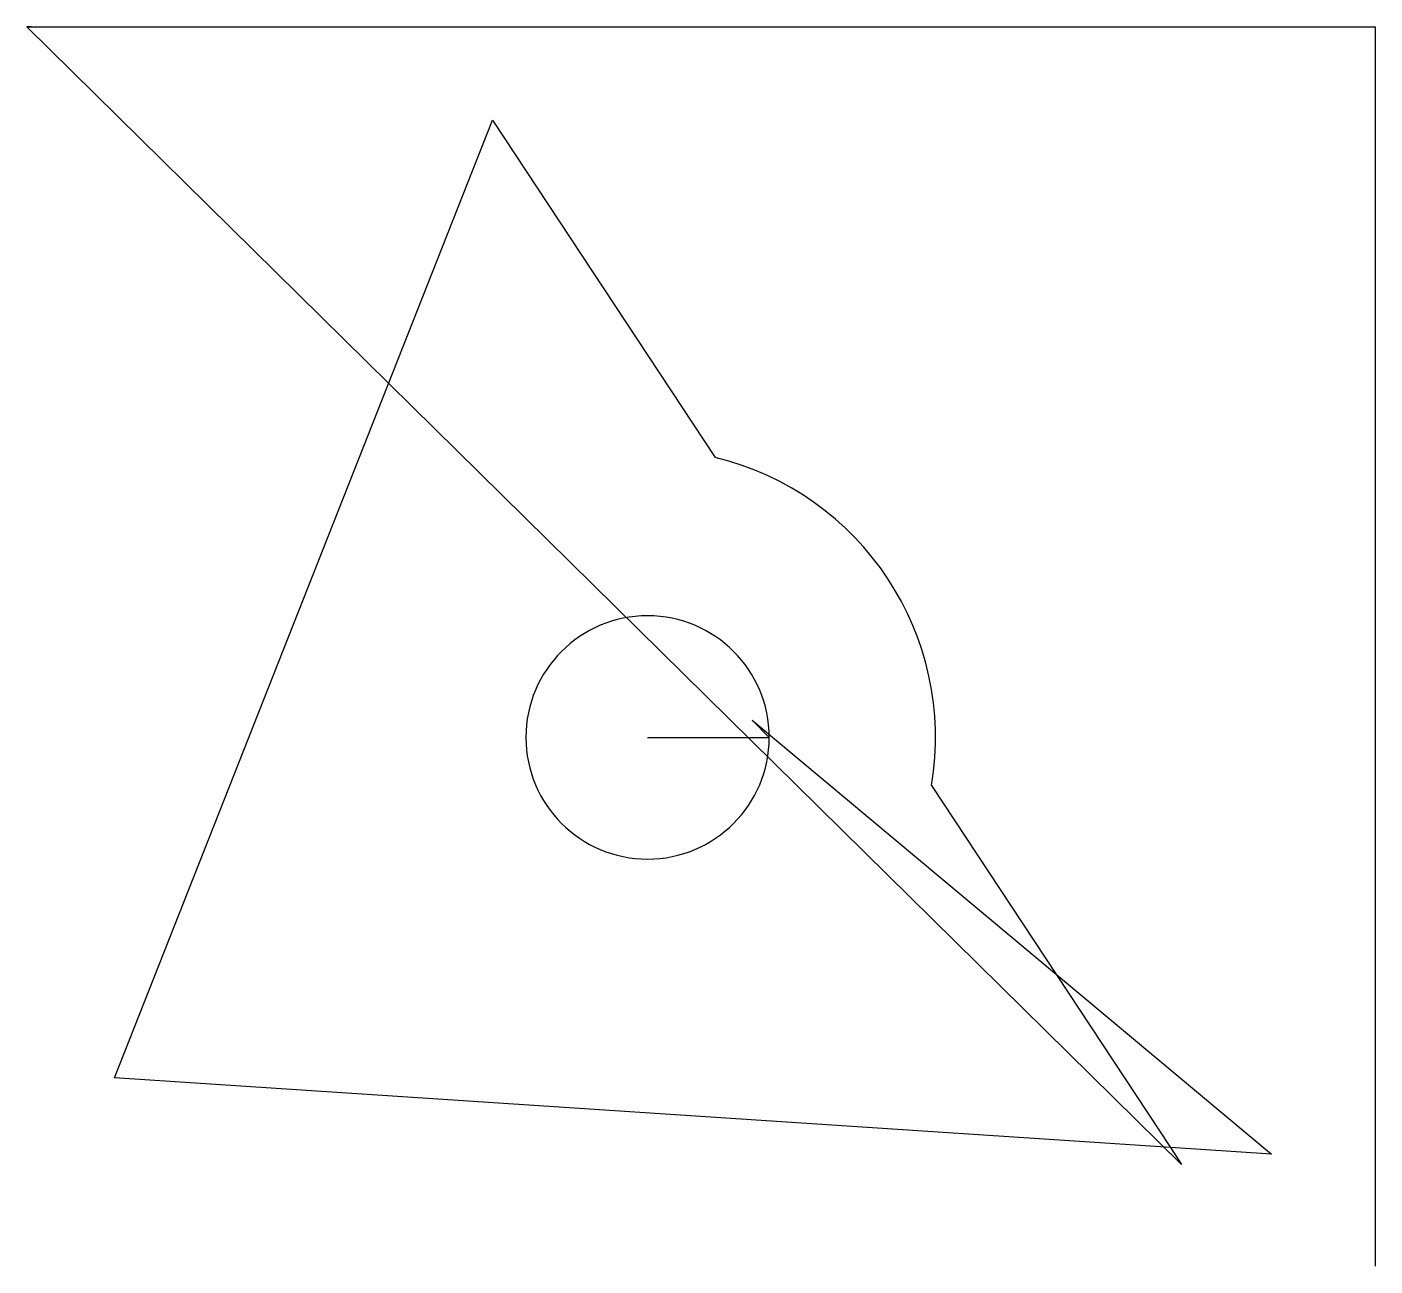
# Model space of a CAD drawing. Header units: metres. Extents: x 0 to 332, y 124 to 430.
import ezdxf

# ---------------------------------------------------------------- set-up
doc = ezdxf.new("R2010")
doc.units = ezdxf.units.M

msp = doc.modelspace()

# ---------------------------------------------------------------- linework, layer by layer
at = {"layer": 'TOOL_0'}
for p, q in [((284.736, 149.526), (-0.002, 430.006)), ((-0.002, 430.006), (0.998, 430.006)), ((0.998, 430.006), (-0.002, 430.006)), ((-0.002, 430.006), (0.998, 430.006)), ((0.998, 430.006), (332.428, 430.006)), ((332.428, 430.006), (332.428, 125.486)), ((21.605, 170.923), (114.814, 406.985)), ((114.814, 406.985), (169.682, 323.851)), ((183.039, 254.831), (178.796, 259.074)), ((178.796, 259.074), (306.929, 152.05)), ((153.039, 254.831), (183.039, 254.831)), ((223.045, 242.998), (281.982, 153.699)), ((281.983, 153.7), (21.605, 170.923)), ((281.982, 153.699), (284.736, 149.526)), ((306.929, 152.05), (281.983, 153.7)), ((332.428, 125.486), (332.428, 124.486))]:
    msp.add_line(p, q, dxfattribs=at)
for centre, radius, start, end in [((153.038, 254.829), 71, 350.4078, 76.4425), ((153.039, 254.831), 30, 0, 180), ((153.039, 254.831), 30, 180, 0)]:
    msp.add_arc(centre, radius, start, end, dxfattribs=at)

doc.saveas('drawing.dxf')
